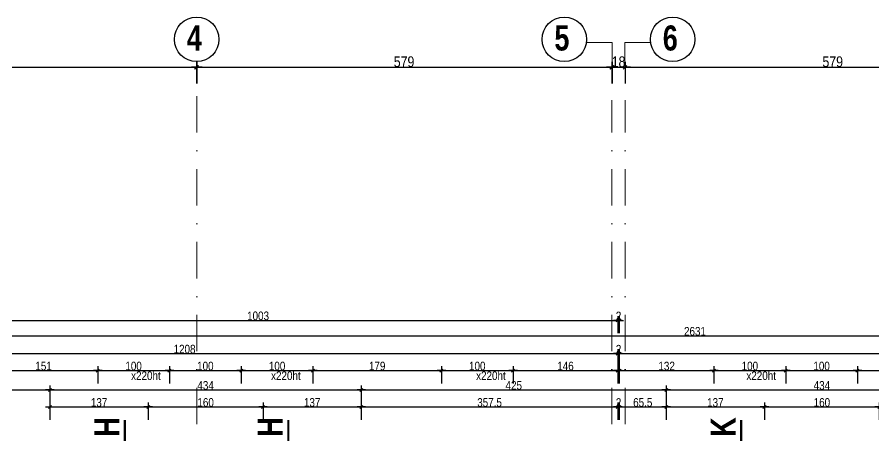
# Model space of a CAD drawing. Header units: millimetres. Extents: x 2049 to 26244, y -43633 to -34245.
# Drawn here: x 4544 to 5738, y -40852 to -40268 of the extents above; entities that cross this region are included whole.
import ezdxf
from ezdxf.enums import TextEntityAlignment as Align

# ---------------------------------------------------------------- set-up
doc = ezdxf.new("R2010")
doc.units = ezdxf.units.MM
doc.linetypes.add('TIRETPTX2', pattern=[50.8, 25.4, -12.7, 0, -12.7])
for name, color, linetype in [('01_cote_gen', 4, 'Continuous'), ('01_resv', 32, 'Continuous'), ('01_texte', 230, 'Continuous'), ('AA_COTES', 2, 'Continuous')]:
    doc.layers.add(name, color=color, linetype=linetype)
doc.layers.add('01_tram_axes', color=2, linetype='TIRETPTX2', lineweight=9)
doc.styles.add('ARIAL NA', font='ARIALN.TTF')
doc.styles.add('impact', font='impact.ttf')
doc.styles.add('STYLE2', font='ARIALN.TTF')
doc.dimstyles.new('JB50', dxfattribs={"dimscale": 0.1, "dimtxt": 150, "dimasz": 15, "dimexe": 0.1, "dimexo": 0.1, "dimgap": 0.09, "dimtad": 1, "dimdec": 1, "dimdsep": 46, "dimtxsty": 'STYLE2', "dimblk1": 'BOND_G', "dimblk2": 'BOND_D', "dimsah": 1, "dimcen": 1.5, "dimdle": 0.01, "dimse1": 1, "dimse2": 1, "dimclrd": 4, "dimclre": 2, "dimclrt": 6, "dimazin": 2, "dimtfac": 2.333333, "dimtdec": 1, "dimtix": 1, "dimtmove": 2, "dimatfit": 3, "dimldrblk": 'BOND_G', "dimfxl": 1, "dimtolj": 1, "dimtzin": 0, "dimarcsym": 0})
doc.dimstyles.new('JB50res', dxfattribs={"dimscale": 0.1, "dimtxt": 120, "dimasz": 12, "dimexe": 0.1, "dimexo": 0.1, "dimgap": 0.09, "dimtad": 1, "dimdec": 1, "dimdsep": 46, "dimtxsty": 'STYLE2', "dimblk1": 'BOND_G', "dimblk2": 'BOND_D', "dimsah": 1, "dimcen": 1.5, "dimdle": 0.01, "dimse1": 1, "dimse2": 1, "dimclrd": 4, "dimclre": 2, "dimclrt": 6, "dimazin": 2, "dimtfac": 2.333333, "dimtdec": 1, "dimtix": 1, "dimtmove": 2, "dimatfit": 3, "dimldrblk": 'BOND_G', "dimfxl": 1, "dimtolj": 1, "dimtzin": 0, "dimarcsym": 0})

# ---------------------------------------------------------------- blocks, each defined once
blk = doc.blocks.new('BOND_G')
at = {"layer": 'AA_COTES', "color": 0}
for p, q in [((0, -5), (0, 15)), ((5, 0), (-5, 0)), ((1.77, 1.77), (-1.77, -1.77))]:
    blk.add_line(p, q, dxfattribs=at)
blk = doc.blocks.new('BOND_D')
at = {"layer": 'AA_COTES', "color": 0}
for p, q in [((5, 0), (-5, 0)), ((-1.77, -1.77), (1.77, 1.77)), ((0, 5), (0, -15))]:
    blk.add_line(p, q, dxfattribs=at)
blk = doc.blocks.new('*D5169')
at = {"layer": '01_cote_gen', "color": 4, "lineweight": -2, "ltscale": 0.1, "transparency": 16777216}
blk.add_line((4174.3, -40737.4), (5379.9, -40737.4), dxfattribs=at)
at = {"layer": 'Defpoints', "color": 0, "ltscale": 0.1, "transparency": 16777216}
for p in [(5381.1, -40737.4), (4173.1, -40801.6), (5381.1, -40801.6)]:
    blk.add_point(p, dxfattribs=at)
at = {"layer": '01_cote_gen', "color": 4, "lineweight": -2, "ltscale": 0.1, "transparency": 16777216, "xscale": 1.2, "yscale": 1.2, "zscale": 1.2, "rotation": 180}
blk.add_blockref('BOND_G', (4173.1, -40737.4), dxfattribs=at)
at = {"layer": '01_cote_gen', "color": 4, "lineweight": -2, "ltscale": 0.1, "transparency": 16777216, "xscale": 1.2, "yscale": 1.2, "zscale": 1.2}
blk.add_blockref('BOND_D', (5381.1, -40737.4), dxfattribs=at)
at = {"layer": '01_cote_gen', "color": 6, "ltscale": 0.1, "transparency": 16777216, "insert": (4777.1, -40731.3), "char_height": 12, "attachment_point": 5, "style": 'STYLE2'}
blk.add_mtext('\\A1;1208', dxfattribs=at)
blk = doc.blocks.new('*D5170')
at = {"layer": '01_cote_gen', "color": 4, "lineweight": -2, "ltscale": 0.1, "transparency": 16777216}
for p, q in [((5379.9, -40737.4), (5378.7, -40737.4)), ((5383.1, -40737.4), (5381.1, -40737.4)), ((5384.3, -40737.4), (5385.5, -40737.4))]:
    blk.add_line(p, q, dxfattribs=at)
at = {"layer": 'Defpoints', "color": 0, "ltscale": 0.1, "transparency": 16777216}
for p in [(5381.1, -40737.4), (5381.1, -40801.6), (5383.1, -40801.6)]:
    blk.add_point(p, dxfattribs=at)
at = {"layer": '01_cote_gen', "color": 4, "lineweight": -2, "ltscale": 0.1, "transparency": 16777216, "xscale": 1.2, "yscale": 1.2, "zscale": 1.2}
blk.add_blockref('BOND_D', (5381.1, -40737.4), dxfattribs=at)
at = {"layer": '01_cote_gen', "color": 4, "lineweight": -2, "ltscale": 0.1, "transparency": 16777216, "xscale": 1.2, "yscale": 1.2, "zscale": 1.2, "rotation": 180}
blk.add_blockref('BOND_G', (5383.1, -40737.4), dxfattribs=at)
at = {"layer": '01_cote_gen', "color": 6, "ltscale": 0.1, "transparency": 16777216, "insert": (5382.1, -40731.4), "char_height": 12, "attachment_point": 5, "style": 'STYLE2'}
blk.add_mtext('\\A1;2', dxfattribs=at)
blk = doc.blocks.new('*D5171')
at = {"layer": '01_cote_gen', "color": 4, "lineweight": -2, "ltscale": 0.1, "transparency": 16777216}
blk.add_line((5384.3, -40737.4), (6802.9, -40737.4), dxfattribs=at)
at = {"layer": 'Defpoints', "color": 0, "ltscale": 0.1, "transparency": 16777216}
for p in [(6804.1, -40737.4), (5383.1, -40747.8), (6804.1, -40801.6)]:
    blk.add_point(p, dxfattribs=at)
at = {"layer": '01_cote_gen', "color": 4, "lineweight": -2, "ltscale": 0.1, "transparency": 16777216, "xscale": 1.2, "yscale": 1.2, "zscale": 1.2, "rotation": 180}
blk.add_blockref('BOND_G', (5383.1, -40737.4), dxfattribs=at)
at = {"layer": '01_cote_gen', "color": 4, "lineweight": -2, "ltscale": 0.1, "transparency": 16777216, "xscale": 1.2, "yscale": 1.2, "zscale": 1.2}
blk.add_blockref('BOND_D', (6804.1, -40737.4), dxfattribs=at)
at = {"layer": '01_cote_gen', "color": 6, "ltscale": 0.1, "transparency": 16777216, "insert": (6093.6, -40731.4), "char_height": 12, "attachment_point": 5, "style": 'STYLE2'}
blk.add_mtext('\\A1;1421', dxfattribs=at)
blk = doc.blocks.new('*D5172')
at = {"layer": '01_cote_gen', "color": 4, "lineweight": -2, "ltscale": 0.1, "transparency": 16777216}
blk.add_line((4174.3, -40712.6), (6802.9, -40712.6), dxfattribs=at)
at = {"layer": 'Defpoints', "color": 0, "ltscale": 0.1, "transparency": 16777216}
for p in [(6804.1, -40712.6), (4173.1, -40731.4), (6804.1, -40731.4)]:
    blk.add_point(p, dxfattribs=at)
at = {"layer": '01_cote_gen', "color": 4, "lineweight": -2, "ltscale": 0.1, "transparency": 16777216, "xscale": 1.2, "yscale": 1.2, "zscale": 1.2, "rotation": 180}
blk.add_blockref('BOND_G', (4173.1, -40712.6), dxfattribs=at)
at = {"layer": '01_cote_gen', "color": 4, "lineweight": -2, "ltscale": 0.1, "transparency": 16777216, "xscale": 1.2, "yscale": 1.2, "zscale": 1.2}
blk.add_blockref('BOND_D', (6804.1, -40712.6), dxfattribs=at)
at = {"layer": '01_cote_gen', "color": 6, "ltscale": 0.1, "transparency": 16777216, "insert": (5488.6, -40706.5), "char_height": 12, "attachment_point": 5, "style": 'STYLE2'}
blk.add_mtext('\\A1;2631', dxfattribs=at)
blk = doc.blocks.new('*D5175')
at = {"layer": '01_cote_gen', "color": 4, "lineweight": -2, "ltscale": 0.1, "transparency": 16777216}
blk.add_line((4506.3, -40761.1), (4654.9, -40761.1), dxfattribs=at)
at = {"layer": 'Defpoints', "color": 0, "ltscale": 0.1, "transparency": 16777216}
for p in [(4656.1, -40761.1), (4505.1, -40801.6), (4656.1, -40801.6)]:
    blk.add_point(p, dxfattribs=at)
at = {"layer": '01_cote_gen', "color": 4, "lineweight": -2, "ltscale": 0.1, "transparency": 16777216, "xscale": 1.2, "yscale": 1.2, "zscale": 1.2, "rotation": 180}
blk.add_blockref('BOND_G', (4505.1, -40761.1), dxfattribs=at)
at = {"layer": '01_cote_gen', "color": 4, "lineweight": -2, "ltscale": 0.1, "transparency": 16777216, "xscale": 1.2, "yscale": 1.2, "zscale": 1.2}
blk.add_blockref('BOND_D', (4656.1, -40761.1), dxfattribs=at)
at = {"layer": '01_cote_gen', "color": 6, "ltscale": 0.1, "transparency": 16777216, "insert": (4580.6, -40754.9), "char_height": 12, "attachment_point": 5, "style": 'STYLE2'}
blk.add_mtext('\\A1;151', dxfattribs=at)
blk = doc.blocks.new('*D5176')
at = {"layer": '01_cote_gen', "color": 4, "lineweight": -2, "ltscale": 0.1, "transparency": 16777216}
blk.add_line((4657.3, -40761.1), (4754.9, -40761.1), dxfattribs=at)
at = {"layer": 'Defpoints', "color": 0, "ltscale": 0.1, "transparency": 16777216}
for p in [(4756.1, -40761.1), (4656.1, -40801.6), (4756.1, -40801.6)]:
    blk.add_point(p, dxfattribs=at)
at = {"layer": '01_cote_gen', "color": 4, "lineweight": -2, "ltscale": 0.1, "transparency": 16777216, "xscale": 1.2, "yscale": 1.2, "zscale": 1.2, "rotation": 180}
blk.add_blockref('BOND_G', (4656.1, -40761.1), dxfattribs=at)
at = {"layer": '01_cote_gen', "color": 4, "lineweight": -2, "ltscale": 0.1, "transparency": 16777216, "xscale": 1.2, "yscale": 1.2, "zscale": 1.2}
blk.add_blockref('BOND_D', (4756.1, -40761.1), dxfattribs=at)
at = {"layer": '01_cote_gen', "color": 6, "ltscale": 0.1, "transparency": 16777216, "insert": (4706.1, -40754.9), "char_height": 12, "attachment_point": 5, "style": 'STYLE2'}
blk.add_mtext('\\A1;100', dxfattribs=at)
blk = doc.blocks.new('*D5177')
at = {"layer": '01_cote_gen', "color": 4, "lineweight": -2, "ltscale": 0.1, "transparency": 16777216}
blk.add_line((4757.3, -40761.1), (4854.9, -40761.1), dxfattribs=at)
at = {"layer": 'Defpoints', "color": 0, "ltscale": 0.1, "transparency": 16777216}
for p in [(4856.1, -40761.1), (4756.1, -40801.6), (4856.1, -40801.6)]:
    blk.add_point(p, dxfattribs=at)
at = {"layer": '01_cote_gen', "color": 4, "lineweight": -2, "ltscale": 0.1, "transparency": 16777216, "xscale": 1.2, "yscale": 1.2, "zscale": 1.2, "rotation": 180}
blk.add_blockref('BOND_G', (4756.1, -40761.1), dxfattribs=at)
at = {"layer": '01_cote_gen', "color": 4, "lineweight": -2, "ltscale": 0.1, "transparency": 16777216, "xscale": 1.2, "yscale": 1.2, "zscale": 1.2}
blk.add_blockref('BOND_D', (4856.1, -40761.1), dxfattribs=at)
at = {"layer": '01_cote_gen', "color": 6, "ltscale": 0.1, "transparency": 16777216, "insert": (4806.1, -40754.9), "char_height": 12, "attachment_point": 5, "style": 'STYLE2'}
blk.add_mtext('\\A1;100', dxfattribs=at)
blk = doc.blocks.new('*D5178')
at = {"layer": '01_cote_gen', "color": 4, "lineweight": -2, "ltscale": 0.1, "transparency": 16777216}
blk.add_line((4857.3, -40761.1), (4954.9, -40761.1), dxfattribs=at)
at = {"layer": 'Defpoints', "color": 0, "ltscale": 0.1, "transparency": 16777216}
for p in [(4956.1, -40761.1), (4856.1, -40801.6), (4956.1, -40801.6)]:
    blk.add_point(p, dxfattribs=at)
at = {"layer": '01_cote_gen', "color": 4, "lineweight": -2, "ltscale": 0.1, "transparency": 16777216, "xscale": 1.2, "yscale": 1.2, "zscale": 1.2, "rotation": 180}
blk.add_blockref('BOND_G', (4856.1, -40761.1), dxfattribs=at)
at = {"layer": '01_cote_gen', "color": 4, "lineweight": -2, "ltscale": 0.1, "transparency": 16777216, "xscale": 1.2, "yscale": 1.2, "zscale": 1.2}
blk.add_blockref('BOND_D', (4956.1, -40761.1), dxfattribs=at)
at = {"layer": '01_cote_gen', "color": 6, "ltscale": 0.1, "transparency": 16777216, "insert": (4906.1, -40754.9), "char_height": 12, "attachment_point": 5, "style": 'STYLE2'}
blk.add_mtext('\\A1;100', dxfattribs=at)
blk = doc.blocks.new('*D5179')
at = {"layer": '01_cote_gen', "color": 4, "lineweight": -2, "ltscale": 0.1, "transparency": 16777216}
blk.add_line((4957.3, -40761.1), (5133.9, -40761.1), dxfattribs=at)
at = {"layer": 'Defpoints', "color": 0, "ltscale": 0.1, "transparency": 16777216}
for p in [(5135.1, -40761.1), (4956.1, -40801.6), (5135.1, -40801.6)]:
    blk.add_point(p, dxfattribs=at)
at = {"layer": '01_cote_gen', "color": 4, "lineweight": -2, "ltscale": 0.1, "transparency": 16777216, "xscale": 1.2, "yscale": 1.2, "zscale": 1.2, "rotation": 180}
blk.add_blockref('BOND_G', (4956.1, -40761.1), dxfattribs=at)
at = {"layer": '01_cote_gen', "color": 4, "lineweight": -2, "ltscale": 0.1, "transparency": 16777216, "xscale": 1.2, "yscale": 1.2, "zscale": 1.2}
blk.add_blockref('BOND_D', (5135.1, -40761.1), dxfattribs=at)
at = {"layer": '01_cote_gen', "color": 6, "ltscale": 0.1, "transparency": 16777216, "insert": (5045.6, -40754.9), "char_height": 12, "attachment_point": 5, "style": 'STYLE2'}
blk.add_mtext('\\A1;179', dxfattribs=at)
blk = doc.blocks.new('*D5180')
at = {"layer": '01_cote_gen', "color": 4, "lineweight": -2, "ltscale": 0.1, "transparency": 16777216}
blk.add_line((5136.3, -40761.1), (5233.9, -40761.1), dxfattribs=at)
at = {"layer": 'Defpoints', "color": 0, "ltscale": 0.1, "transparency": 16777216}
for p in [(5235.1, -40761.1), (5135.1, -40801.6), (5235.1, -40801.6)]:
    blk.add_point(p, dxfattribs=at)
at = {"layer": '01_cote_gen', "color": 4, "lineweight": -2, "ltscale": 0.1, "transparency": 16777216, "xscale": 1.2, "yscale": 1.2, "zscale": 1.2, "rotation": 180}
blk.add_blockref('BOND_G', (5135.1, -40761.1), dxfattribs=at)
at = {"layer": '01_cote_gen', "color": 4, "lineweight": -2, "ltscale": 0.1, "transparency": 16777216, "xscale": 1.2, "yscale": 1.2, "zscale": 1.2}
blk.add_blockref('BOND_D', (5235.1, -40761.1), dxfattribs=at)
at = {"layer": '01_cote_gen', "color": 6, "ltscale": 0.1, "transparency": 16777216, "insert": (5185.1, -40754.9), "char_height": 12, "attachment_point": 5, "style": 'STYLE2'}
blk.add_mtext('\\A1;100', dxfattribs=at)
blk = doc.blocks.new('*D5181')
at = {"layer": '01_cote_gen', "color": 4, "lineweight": -2, "ltscale": 0.1, "transparency": 16777216}
blk.add_line((5236.3, -40761.1), (5379.9, -40761.1), dxfattribs=at)
at = {"layer": 'Defpoints', "color": 0, "ltscale": 0.1, "transparency": 16777216}
for p in [(5381.1, -40761.1), (5235.1, -40801.6), (5381.1, -40801.6)]:
    blk.add_point(p, dxfattribs=at)
at = {"layer": '01_cote_gen', "color": 4, "lineweight": -2, "ltscale": 0.1, "transparency": 16777216, "xscale": 1.2, "yscale": 1.2, "zscale": 1.2, "rotation": 180}
blk.add_blockref('BOND_G', (5235.1, -40761.1), dxfattribs=at)
at = {"layer": '01_cote_gen', "color": 4, "lineweight": -2, "ltscale": 0.1, "transparency": 16777216, "xscale": 1.2, "yscale": 1.2, "zscale": 1.2}
blk.add_blockref('BOND_D', (5381.1, -40761.1), dxfattribs=at)
at = {"layer": '01_cote_gen', "color": 6, "ltscale": 0.1, "transparency": 16777216, "insert": (5308.1, -40754.9), "char_height": 12, "attachment_point": 5, "style": 'STYLE2'}
blk.add_mtext('\\A1;146', dxfattribs=at)
blk = doc.blocks.new('*D5182')
at = {"layer": '01_cote_gen', "color": 4, "lineweight": -2, "ltscale": 0.1, "transparency": 16777216}
blk.add_line((5384.3, -40761.1), (5513.9, -40761.1), dxfattribs=at)
at = {"layer": 'Defpoints', "color": 0, "ltscale": 0.1, "transparency": 16777216}
for p in [(5515.1, -40761.1), (5383.1, -40801.6), (5515.1, -40801.6)]:
    blk.add_point(p, dxfattribs=at)
at = {"layer": '01_cote_gen', "color": 4, "lineweight": -2, "ltscale": 0.1, "transparency": 16777216, "xscale": 1.2, "yscale": 1.2, "zscale": 1.2, "rotation": 180}
blk.add_blockref('BOND_G', (5383.1, -40761.1), dxfattribs=at)
at = {"layer": '01_cote_gen', "color": 4, "lineweight": -2, "ltscale": 0.1, "transparency": 16777216, "xscale": 1.2, "yscale": 1.2, "zscale": 1.2}
blk.add_blockref('BOND_D', (5515.1, -40761.1), dxfattribs=at)
at = {"layer": '01_cote_gen', "color": 6, "ltscale": 0.1, "transparency": 16777216, "insert": (5449.1, -40754.9), "char_height": 12, "attachment_point": 5, "style": 'STYLE2'}
blk.add_mtext('\\A1;132', dxfattribs=at)
blk = doc.blocks.new('*D5183')
at = {"layer": '01_cote_gen', "color": 4, "lineweight": -2, "ltscale": 0.1, "transparency": 16777216}
blk.add_line((5516.3, -40761.1), (5613.9, -40761.1), dxfattribs=at)
at = {"layer": 'Defpoints', "color": 0, "ltscale": 0.1, "transparency": 16777216}
for p in [(5615.1, -40761.1), (5515.1, -40801.6), (5615.1, -40801.6)]:
    blk.add_point(p, dxfattribs=at)
at = {"layer": '01_cote_gen', "color": 4, "lineweight": -2, "ltscale": 0.1, "transparency": 16777216, "xscale": 1.2, "yscale": 1.2, "zscale": 1.2, "rotation": 180}
blk.add_blockref('BOND_G', (5515.1, -40761.1), dxfattribs=at)
at = {"layer": '01_cote_gen', "color": 4, "lineweight": -2, "ltscale": 0.1, "transparency": 16777216, "xscale": 1.2, "yscale": 1.2, "zscale": 1.2}
blk.add_blockref('BOND_D', (5615.1, -40761.1), dxfattribs=at)
at = {"layer": '01_cote_gen', "color": 6, "ltscale": 0.1, "transparency": 16777216, "insert": (5565.1, -40754.9), "char_height": 12, "attachment_point": 5, "style": 'STYLE2'}
blk.add_mtext('\\A1;100', dxfattribs=at)
blk = doc.blocks.new('*D5184')
at = {"layer": '01_cote_gen', "color": 4, "lineweight": -2, "ltscale": 0.1, "transparency": 16777216}
blk.add_line((5616.3, -40761.1), (5713.9, -40761.1), dxfattribs=at)
at = {"layer": 'Defpoints', "color": 0, "ltscale": 0.1, "transparency": 16777216}
for p in [(5715.1, -40761.1), (5615.1, -40801.6), (5715.1, -40801.6)]:
    blk.add_point(p, dxfattribs=at)
at = {"layer": '01_cote_gen', "color": 4, "lineweight": -2, "ltscale": 0.1, "transparency": 16777216, "xscale": 1.2, "yscale": 1.2, "zscale": 1.2, "rotation": 180}
blk.add_blockref('BOND_G', (5615.1, -40761.1), dxfattribs=at)
at = {"layer": '01_cote_gen', "color": 4, "lineweight": -2, "ltscale": 0.1, "transparency": 16777216, "xscale": 1.2, "yscale": 1.2, "zscale": 1.2}
blk.add_blockref('BOND_D', (5715.1, -40761.1), dxfattribs=at)
at = {"layer": '01_cote_gen', "color": 6, "ltscale": 0.1, "transparency": 16777216, "insert": (5665.1, -40754.9), "char_height": 12, "attachment_point": 5, "style": 'STYLE2'}
blk.add_mtext('\\A1;100', dxfattribs=at)
blk = doc.blocks.new('*D5185')
at = {"layer": '01_cote_gen', "color": 4, "lineweight": -2, "ltscale": 0.1, "transparency": 16777216}
blk.add_line((5716.3, -40761.1), (5813.9, -40761.1), dxfattribs=at)
at = {"layer": 'Defpoints', "color": 0, "ltscale": 0.1, "transparency": 16777216}
for p in [(5815.1, -40761.1), (5715.1, -40779.1), (5815.1, -40801.6)]:
    blk.add_point(p, dxfattribs=at)
at = {"layer": '01_cote_gen', "color": 4, "lineweight": -2, "ltscale": 0.1, "transparency": 16777216, "xscale": 1.2, "yscale": 1.2, "zscale": 1.2, "rotation": 180}
blk.add_blockref('BOND_G', (5715.1, -40761.1), dxfattribs=at)
at = {"layer": '01_cote_gen', "color": 4, "lineweight": -2, "ltscale": 0.1, "transparency": 16777216, "xscale": 1.2, "yscale": 1.2, "zscale": 1.2}
blk.add_blockref('BOND_D', (5815.1, -40761.1), dxfattribs=at)
at = {"layer": '01_cote_gen', "color": 6, "ltscale": 0.1, "transparency": 16777216, "insert": (5765.1, -40754.9), "char_height": 12, "attachment_point": 5, "style": 'STYLE2'}
blk.add_mtext('\\A1;100', dxfattribs=at)
blk = doc.blocks.new('*D5776')
at = {"layer": '01_cote_gen', "color": 4, "lineweight": -2, "transparency": 16777216}
blk.add_line((4185.6, -40338.2), (4792.6, -40338.2), dxfattribs=at)
at = {"layer": 'Defpoints', "color": 0, "transparency": 16777216}
for p in [(4794.1, -40338.2), (4184.1, -40352.6), (4794.1, -40368.7)]:
    blk.add_point(p, dxfattribs=at)
at = {"layer": '01_cote_gen', "color": 4, "lineweight": -2, "transparency": 16777216, "xscale": 1.5, "yscale": 1.5, "zscale": 1.5, "rotation": 180}
blk.add_blockref('BOND_G', (4184.1, -40338.2), dxfattribs=at)
at = {"layer": '01_cote_gen', "color": 4, "lineweight": -2, "transparency": 16777216, "xscale": 1.5, "yscale": 1.5, "zscale": 1.5}
blk.add_blockref('BOND_D', (4794.1, -40338.2), dxfattribs=at)
at = {"layer": '01_cote_gen', "color": 6, "transparency": 16777216, "insert": (4489.1, -40330.6), "char_height": 15, "attachment_point": 5, "style": 'STYLE2'}
blk.add_mtext('\\A1;610', dxfattribs=at)
blk = doc.blocks.new('*D5777')
at = {"layer": '01_cote_gen', "color": 4, "lineweight": -2, "transparency": 16777216}
blk.add_line((5392.6, -40338.2), (5968.6, -40338.2), dxfattribs=at)
at = {"layer": 'Defpoints', "color": 0, "transparency": 16777216}
for p in [(5970.1, -40338.2), (5391.1, -40424.3), (5970.1, -40424.3)]:
    blk.add_point(p, dxfattribs=at)
at = {"layer": '01_cote_gen', "color": 4, "lineweight": -2, "transparency": 16777216, "xscale": 1.5, "yscale": 1.5, "zscale": 1.5, "rotation": 180}
blk.add_blockref('BOND_G', (5391.1, -40338.2), dxfattribs=at)
at = {"layer": '01_cote_gen', "color": 4, "lineweight": -2, "transparency": 16777216, "xscale": 1.5, "yscale": 1.5, "zscale": 1.5}
blk.add_blockref('BOND_D', (5970.1, -40338.2), dxfattribs=at)
at = {"layer": '01_cote_gen', "color": 6, "transparency": 16777216, "insert": (5680.6, -40330.5), "char_height": 15, "attachment_point": 5, "style": 'STYLE2'}
blk.add_mtext('\\A1;579', dxfattribs=at)
blk = doc.blocks.new('*D5778')
at = {"layer": '01_cote_gen', "color": 4, "lineweight": -2, "transparency": 16777216}
blk.add_line((5374.6, -40338.2), (5389.6, -40338.2), dxfattribs=at)
at = {"layer": 'Defpoints', "color": 0, "transparency": 16777216}
for p in [(5391.1, -40338.2), (5391.1, -40345.7), (5373.1, -40360.7)]:
    blk.add_point(p, dxfattribs=at)
at = {"layer": '01_cote_gen', "color": 4, "lineweight": -2, "transparency": 16777216, "xscale": 1.5, "yscale": 1.5, "zscale": 1.5, "rotation": 180}
blk.add_blockref('BOND_G', (5373.1, -40338.2), dxfattribs=at)
at = {"layer": '01_cote_gen', "color": 4, "lineweight": -2, "transparency": 16777216, "xscale": 1.5, "yscale": 1.5, "zscale": 1.5}
blk.add_blockref('BOND_D', (5391.1, -40338.2), dxfattribs=at)
at = {"layer": '01_cote_gen', "color": 6, "transparency": 16777216, "insert": (5382.1, -40330.5), "char_height": 15, "attachment_point": 5, "style": 'STYLE2'}
blk.add_mtext('\\A1;18', dxfattribs=at)
blk = doc.blocks.new('*D5774')
at = {"layer": '01_cote_gen', "color": 4, "lineweight": -2, "transparency": 16777216}
blk.add_line((4795.1, -40338.2), (5371.1, -40338.2), dxfattribs=at)
at = {"layer": 'Defpoints', "color": 0, "transparency": 16777216}
for p in [(5372.6, -40338.2), (4793.6, -40443.5), (5372.6, -40443.5)]:
    blk.add_point(p, dxfattribs=at)
at = {"layer": '01_cote_gen', "color": 4, "lineweight": -2, "transparency": 16777216, "xscale": 1.5, "yscale": 1.5, "zscale": 1.5, "rotation": 180}
blk.add_blockref('BOND_G', (4793.6, -40338.2), dxfattribs=at)
at = {"layer": '01_cote_gen', "color": 4, "lineweight": -2, "transparency": 16777216, "xscale": 1.5, "yscale": 1.5, "zscale": 1.5}
blk.add_blockref('BOND_D', (5372.6, -40338.2), dxfattribs=at)
at = {"layer": '01_cote_gen', "color": 6, "transparency": 16777216, "insert": (5083.1, -40330.5), "char_height": 15, "attachment_point": 5, "style": 'STYLE2'}
blk.add_mtext('\\A1;579', dxfattribs=at)
blk = doc.blocks.new('*D7435')
at = {"layer": '01_cote_gen', "color": 4, "lineweight": -2, "ltscale": 200, "transparency": 16777216}
blk.add_line((4379.3, -40691.1), (5379.9, -40691.1), dxfattribs=at)
at = {"layer": 'Defpoints', "color": 0, "ltscale": 200, "transparency": 16777216}
for p in [(4378.1, -40697.1), (5381.1, -40691.1), (5381.1, -41016)]:
    blk.add_point(p, dxfattribs=at)
at = {"layer": '01_cote_gen', "color": 4, "lineweight": -2, "ltscale": 200, "transparency": 16777216, "xscale": 1.2, "yscale": 1.2, "zscale": 1.2, "rotation": 180}
blk.add_blockref('BOND_G', (4378.1, -40691.1), dxfattribs=at)
at = {"layer": '01_cote_gen', "color": 4, "lineweight": -2, "ltscale": 200, "transparency": 16777216, "xscale": 1.2, "yscale": 1.2, "zscale": 1.2}
blk.add_blockref('BOND_D', (5381.1, -40691.1), dxfattribs=at)
at = {"layer": '01_cote_gen', "color": 6, "ltscale": 200, "transparency": 16777216, "insert": (4879.6, -40684.9), "char_height": 12, "attachment_point": 5, "style": 'STYLE2'}
blk.add_mtext('\\A1;1003', dxfattribs=at)
blk = doc.blocks.new('*D7436')
at = {"layer": '01_cote_gen', "color": 4, "lineweight": -2, "ltscale": 0.1, "transparency": 16777216}
for p, q in [((5379.9, -40691.1), (5378.7, -40691.1)), ((5383.1, -40691.1), (5381.1, -40691.1)), ((5384.3, -40691.1), (5385.5, -40691.1))]:
    blk.add_line(p, q, dxfattribs=at)
at = {"layer": 'Defpoints', "color": 0, "ltscale": 0.1, "transparency": 16777216}
for p in [(5381.1, -40691.1), (5381.1, -40755.3), (5383.1, -40755.3)]:
    blk.add_point(p, dxfattribs=at)
at = {"layer": '01_cote_gen', "color": 4, "lineweight": -2, "ltscale": 0.1, "transparency": 16777216, "xscale": 1.2, "yscale": 1.2, "zscale": 1.2}
blk.add_blockref('BOND_D', (5381.1, -40691.1), dxfattribs=at)
at = {"layer": '01_cote_gen', "color": 4, "lineweight": -2, "ltscale": 0.1, "transparency": 16777216, "xscale": 1.2, "yscale": 1.2, "zscale": 1.2, "rotation": 180}
blk.add_blockref('BOND_G', (5383.1, -40691.1), dxfattribs=at)
at = {"layer": '01_cote_gen', "color": 6, "ltscale": 0.1, "transparency": 16777216, "insert": (5382.1, -40685), "char_height": 12, "attachment_point": 5, "style": 'STYLE2'}
blk.add_mtext('\\A1;2', dxfattribs=at)
blk = doc.blocks.new('*D7437')
at = {"layer": '01_cote_gen', "color": 4, "lineweight": -2, "ltscale": 200, "transparency": 16777216}
blk.add_line((4379.3, -40788.1), (4588.3, -40788.1), dxfattribs=at)
at = {"layer": 'Defpoints', "color": 0, "ltscale": 200, "transparency": 16777216}
for p in [(4589.5, -40788.1), (4378.1, -40819.6), (4589.5, -40859.6)]:
    blk.add_point(p, dxfattribs=at)
at = {"layer": '01_cote_gen', "color": 4, "lineweight": -2, "ltscale": 200, "transparency": 16777216, "xscale": 1.2, "yscale": 1.2, "zscale": 1.2, "rotation": 180}
blk.add_blockref('BOND_G', (4378.1, -40788.1), dxfattribs=at)
at = {"layer": '01_cote_gen', "color": 4, "lineweight": -2, "ltscale": 200, "transparency": 16777216, "xscale": 1.2, "yscale": 1.2, "zscale": 1.2}
blk.add_blockref('BOND_D', (4589.5, -40788.1), dxfattribs=at)
at = {"layer": '01_cote_gen', "color": 6, "ltscale": 200, "transparency": 16777216, "insert": (4483.8, -40781.9), "char_height": 12, "attachment_point": 5, "style": 'STYLE2'}
blk.add_mtext('\\A1;211.5', dxfattribs=at)
blk = doc.blocks.new('*D7438')
at = {"layer": '01_cote_gen', "color": 4, "lineweight": -2, "ltscale": 200, "transparency": 16777216}
blk.add_line((4590.7, -40788.1), (5022.3, -40788.1), dxfattribs=at)
at = {"layer": 'Defpoints', "color": 0, "ltscale": 200, "transparency": 16777216}
for p in [(5023.5, -40788.1), (4589.5, -40806.1), (5023.5, -40859.6)]:
    blk.add_point(p, dxfattribs=at)
at = {"layer": '01_cote_gen', "color": 4, "lineweight": -2, "ltscale": 200, "transparency": 16777216, "xscale": 1.2, "yscale": 1.2, "zscale": 1.2, "rotation": 180}
blk.add_blockref('BOND_G', (4589.5, -40788.1), dxfattribs=at)
at = {"layer": '01_cote_gen', "color": 4, "lineweight": -2, "ltscale": 200, "transparency": 16777216, "xscale": 1.2, "yscale": 1.2, "zscale": 1.2}
blk.add_blockref('BOND_D', (5023.5, -40788.1), dxfattribs=at)
at = {"layer": '01_cote_gen', "color": 6, "ltscale": 200, "transparency": 16777216, "insert": (4806.5, -40781.9), "char_height": 12, "attachment_point": 5, "style": 'STYLE2'}
blk.add_mtext('\\A1;434', dxfattribs=at)
blk = doc.blocks.new('*D7439')
at = {"layer": '01_cote_gen', "color": 4, "lineweight": -2, "ltscale": 200, "transparency": 16777216}
blk.add_line((5024.7, -40788.1), (5447.3, -40788.1), dxfattribs=at)
at = {"layer": 'Defpoints', "color": 0, "ltscale": 200, "transparency": 16777216}
for p in [(5448.5, -40788.1), (5023.5, -40859.6), (5448.5, -40859.6)]:
    blk.add_point(p, dxfattribs=at)
at = {"layer": '01_cote_gen', "color": 4, "lineweight": -2, "ltscale": 200, "transparency": 16777216, "xscale": 1.2, "yscale": 1.2, "zscale": 1.2, "rotation": 180}
blk.add_blockref('BOND_G', (5023.5, -40788.1), dxfattribs=at)
at = {"layer": '01_cote_gen', "color": 4, "lineweight": -2, "ltscale": 200, "transparency": 16777216, "xscale": 1.2, "yscale": 1.2, "zscale": 1.2}
blk.add_blockref('BOND_D', (5448.5, -40788.1), dxfattribs=at)
at = {"layer": '01_cote_gen', "color": 6, "ltscale": 200, "transparency": 16777216, "insert": (5236, -40781.9), "char_height": 12, "attachment_point": 5, "style": 'STYLE2'}
blk.add_mtext('\\A1;425', dxfattribs=at)
blk = doc.blocks.new('*D7440')
at = {"layer": '01_cote_gen', "color": 4, "lineweight": -2, "ltscale": 200, "transparency": 16777216}
blk.add_line((5449.7, -40788.1), (5881.3, -40788.1), dxfattribs=at)
at = {"layer": 'Defpoints', "color": 0, "ltscale": 200, "transparency": 16777216}
for p in [(5882.5, -40788.1), (5448.5, -40859.6), (5882.5, -40859.6)]:
    blk.add_point(p, dxfattribs=at)
at = {"layer": '01_cote_gen', "color": 4, "lineweight": -2, "ltscale": 200, "transparency": 16777216, "xscale": 1.2, "yscale": 1.2, "zscale": 1.2, "rotation": 180}
blk.add_blockref('BOND_G', (5448.5, -40788.1), dxfattribs=at)
at = {"layer": '01_cote_gen', "color": 4, "lineweight": -2, "ltscale": 200, "transparency": 16777216, "xscale": 1.2, "yscale": 1.2, "zscale": 1.2}
blk.add_blockref('BOND_D', (5882.5, -40788.1), dxfattribs=at)
at = {"layer": '01_cote_gen', "color": 6, "ltscale": 200, "transparency": 16777216, "insert": (5665.5, -40781.9), "char_height": 12, "attachment_point": 5, "style": 'STYLE2'}
blk.add_mtext('\\A1;434', dxfattribs=at)
blk = doc.blocks.new('*D7444')
at = {"layer": '01_cote_gen', "color": 4, "lineweight": -2, "ltscale": 200, "transparency": 16777216}
blk.add_line((5024.7, -40811.8), (5379.9, -40811.8), dxfattribs=at)
at = {"layer": 'Defpoints', "color": 0, "ltscale": 200, "transparency": 16777216}
for p in [(5023.5, -40806.1), (5381.1, -40811.8), (5381.1, -41067.6)]:
    blk.add_point(p, dxfattribs=at)
at = {"layer": '01_cote_gen', "color": 4, "lineweight": -2, "ltscale": 200, "transparency": 16777216, "xscale": 1.2, "yscale": 1.2, "zscale": 1.2, "rotation": 180}
blk.add_blockref('BOND_G', (5023.5, -40811.8), dxfattribs=at)
at = {"layer": '01_cote_gen', "color": 4, "lineweight": -2, "ltscale": 200, "transparency": 16777216, "xscale": 1.2, "yscale": 1.2, "zscale": 1.2}
blk.add_blockref('BOND_D', (5381.1, -40811.8), dxfattribs=at)
at = {"layer": '01_cote_gen', "color": 6, "ltscale": 200, "transparency": 16777216, "insert": (5202.3, -40805.7), "char_height": 12, "attachment_point": 5, "style": 'STYLE2'}
blk.add_mtext('\\A1;357.5', dxfattribs=at)
blk = doc.blocks.new('*D7445')
at = {"layer": '01_cote_gen', "color": 4, "lineweight": -2, "ltscale": 200, "transparency": 16777216}
blk.add_line((5384.3, -40811.8), (5447.3, -40811.8), dxfattribs=at)
at = {"layer": 'Defpoints', "color": 0, "ltscale": 200, "transparency": 16777216}
for p in [(5448.5, -40811.8), (5448.5, -40935.4), (5383.1, -41067.6)]:
    blk.add_point(p, dxfattribs=at)
at = {"layer": '01_cote_gen', "color": 4, "lineweight": -2, "ltscale": 200, "transparency": 16777216, "xscale": 1.2, "yscale": 1.2, "zscale": 1.2, "rotation": 180}
blk.add_blockref('BOND_G', (5383.1, -40811.8), dxfattribs=at)
at = {"layer": '01_cote_gen', "color": 4, "lineweight": -2, "ltscale": 200, "transparency": 16777216, "xscale": 1.2, "yscale": 1.2, "zscale": 1.2}
blk.add_blockref('BOND_D', (5448.5, -40811.8), dxfattribs=at)
at = {"layer": '01_cote_gen', "color": 6, "ltscale": 200, "transparency": 16777216, "insert": (5415.8, -40805.7), "char_height": 12, "attachment_point": 5, "style": 'STYLE2'}
blk.add_mtext('\\A1;65.5', dxfattribs=at)
blk = doc.blocks.new('*D7446')
at = {"layer": '01_cote_gen', "color": 4, "lineweight": -2, "ltscale": 0.1, "transparency": 16777216}
for p, q in [((5379.9, -40811.8), (5378.7, -40811.8)), ((5383.1, -40811.8), (5381.1, -40811.8)), ((5384.3, -40811.8), (5385.5, -40811.8))]:
    blk.add_line(p, q, dxfattribs=at)
at = {"layer": 'Defpoints', "color": 0, "ltscale": 0.1, "transparency": 16777216}
for p in [(5381.1, -40811.8), (5381.1, -40876), (5383.1, -40876)]:
    blk.add_point(p, dxfattribs=at)
at = {"layer": '01_cote_gen', "color": 4, "lineweight": -2, "ltscale": 0.1, "transparency": 16777216, "xscale": 1.2, "yscale": 1.2, "zscale": 1.2}
blk.add_blockref('BOND_D', (5381.1, -40811.8), dxfattribs=at)
at = {"layer": '01_cote_gen', "color": 4, "lineweight": -2, "ltscale": 0.1, "transparency": 16777216, "xscale": 1.2, "yscale": 1.2, "zscale": 1.2, "rotation": 180}
blk.add_blockref('BOND_G', (5383.1, -40811.8), dxfattribs=at)
at = {"layer": '01_cote_gen', "color": 6, "ltscale": 0.1, "transparency": 16777216, "insert": (5382.1, -40805.8), "char_height": 12, "attachment_point": 5, "style": 'STYLE2'}
blk.add_mtext('\\A1;2', dxfattribs=at)
blk = doc.blocks.new('*D7572')
at = {"layer": '01_cote_gen', "color": 4, "lineweight": -2, "ltscale": 200, "transparency": 16777216}
blk.add_line((4887.7, -40811.8), (5022.3, -40811.8), dxfattribs=at)
at = {"layer": 'Defpoints', "color": 0, "ltscale": 200, "transparency": 16777216}
for p in [(5023.5, -40811.8), (4886.5, -40829.8), (5023.5, -40829.8)]:
    blk.add_point(p, dxfattribs=at)
at = {"layer": '01_cote_gen', "color": 4, "lineweight": -2, "ltscale": 200, "transparency": 16777216, "xscale": 1.2, "yscale": 1.2, "zscale": 1.2, "rotation": 180}
blk.add_blockref('BOND_G', (4886.5, -40811.8), dxfattribs=at)
at = {"layer": '01_cote_gen', "color": 4, "lineweight": -2, "ltscale": 200, "transparency": 16777216, "xscale": 1.2, "yscale": 1.2, "zscale": 1.2}
blk.add_blockref('BOND_D', (5023.5, -40811.8), dxfattribs=at)
at = {"layer": '01_cote_gen', "color": 6, "ltscale": 200, "transparency": 16777216, "insert": (4955, -40805.7), "char_height": 12, "attachment_point": 5, "style": 'STYLE2'}
blk.add_mtext('\\A1;137', dxfattribs=at)
blk = doc.blocks.new('*D7663')
at = {"layer": '01_resv', "color": 4, "lineweight": -2, "ltscale": 200, "transparency": 16777216}
blk.add_line((4590.7, -40811.8), (4725.3, -40811.8), dxfattribs=at)
at = {"layer": 'Defpoints', "color": 0, "ltscale": 200, "transparency": 16777216}
for p in [(4726.5, -40811.8), (4589.5, -41041.3), (4726.5, -41064.6)]:
    blk.add_point(p, dxfattribs=at)
at = {"layer": '01_resv', "color": 4, "lineweight": -2, "ltscale": 200, "transparency": 16777216, "xscale": 1.2, "yscale": 1.2, "zscale": 1.2, "rotation": 180}
blk.add_blockref('BOND_G', (4589.5, -40811.8), dxfattribs=at)
at = {"layer": '01_resv', "color": 4, "lineweight": -2, "ltscale": 200, "transparency": 16777216, "xscale": 1.2, "yscale": 1.2, "zscale": 1.2}
blk.add_blockref('BOND_D', (4726.5, -40811.8), dxfattribs=at)
at = {"layer": '01_resv', "color": 6, "ltscale": 200, "transparency": 16777216, "insert": (4658, -40805.7), "char_height": 12, "attachment_point": 5, "style": 'STYLE2'}
blk.add_mtext('\\A1;137', dxfattribs=at)
blk = doc.blocks.new('*D7664')
at = {"layer": '01_resv', "color": 4, "lineweight": -2, "ltscale": 200, "transparency": 16777216}
blk.add_line((4727.7, -40811.8), (4885.3, -40811.8), dxfattribs=at)
at = {"layer": 'Defpoints', "color": 0, "ltscale": 200, "transparency": 16777216}
for p in [(4886.5, -40811.8), (4726.5, -40829.8), (4886.5, -40829.8)]:
    blk.add_point(p, dxfattribs=at)
at = {"layer": '01_resv', "color": 4, "lineweight": -2, "ltscale": 200, "transparency": 16777216, "xscale": 1.2, "yscale": 1.2, "zscale": 1.2, "rotation": 180}
blk.add_blockref('BOND_G', (4726.5, -40811.8), dxfattribs=at)
at = {"layer": '01_resv', "color": 4, "lineweight": -2, "ltscale": 200, "transparency": 16777216, "xscale": 1.2, "yscale": 1.2, "zscale": 1.2}
blk.add_blockref('BOND_D', (4886.5, -40811.8), dxfattribs=at)
at = {"layer": '01_resv', "color": 6, "ltscale": 200, "transparency": 16777216, "insert": (4806.5, -40805.7), "char_height": 12, "attachment_point": 5, "style": 'STYLE2'}
blk.add_mtext('\\A1;160', dxfattribs=at)
blk = doc.blocks.new('*D7669')
at = {"layer": '01_cote_gen', "color": 4, "lineweight": -2, "ltscale": 200, "transparency": 16777216}
blk.add_line((5449.7, -40811.8), (5584.3, -40811.8), dxfattribs=at)
at = {"layer": 'Defpoints', "color": 0, "ltscale": 200, "transparency": 16777216}
for p in [(5585.5, -40811.8), (5448.5, -40829.8), (5585.5, -41061.6)]:
    blk.add_point(p, dxfattribs=at)
at = {"layer": '01_cote_gen', "color": 4, "lineweight": -2, "ltscale": 200, "transparency": 16777216, "xscale": 1.2, "yscale": 1.2, "zscale": 1.2, "rotation": 180}
blk.add_blockref('BOND_G', (5448.5, -40811.8), dxfattribs=at)
at = {"layer": '01_cote_gen', "color": 4, "lineweight": -2, "ltscale": 200, "transparency": 16777216, "xscale": 1.2, "yscale": 1.2, "zscale": 1.2}
blk.add_blockref('BOND_D', (5585.5, -40811.8), dxfattribs=at)
at = {"layer": '01_cote_gen', "color": 6, "ltscale": 200, "transparency": 16777216, "insert": (5517, -40805.7), "char_height": 12, "attachment_point": 5, "style": 'STYLE2'}
blk.add_mtext('\\A1;137', dxfattribs=at)
blk = doc.blocks.new('*D7670')
at = {"layer": '01_cote_gen', "color": 4, "lineweight": -2, "ltscale": 200, "transparency": 16777216}
blk.add_line((5586.7, -40811.8), (5744.3, -40811.8), dxfattribs=at)
at = {"layer": 'Defpoints', "color": 0, "ltscale": 200, "transparency": 16777216}
for p in [(5745.5, -40811.8), (5585.5, -40829.8), (5745.5, -41067.6)]:
    blk.add_point(p, dxfattribs=at)
at = {"layer": '01_cote_gen', "color": 4, "lineweight": -2, "ltscale": 200, "transparency": 16777216, "xscale": 1.2, "yscale": 1.2, "zscale": 1.2, "rotation": 180}
blk.add_blockref('BOND_G', (5585.5, -40811.8), dxfattribs=at)
at = {"layer": '01_cote_gen', "color": 4, "lineweight": -2, "ltscale": 200, "transparency": 16777216, "xscale": 1.2, "yscale": 1.2, "zscale": 1.2}
blk.add_blockref('BOND_D', (5745.5, -40811.8), dxfattribs=at)
at = {"layer": '01_cote_gen', "color": 6, "ltscale": 200, "transparency": 16777216, "insert": (5665.5, -40805.7), "char_height": 12, "attachment_point": 5, "style": 'STYLE2'}
blk.add_mtext('\\A1;160', dxfattribs=at)

msp = doc.modelspace()

# ---------------------------------------------------------------- linework, layer by layer
at = {"layer": '01_texte', "const_width": 3}
for points in [[(4693.93, -40830.19), (4693.93, -40874.44)], [(4921.76, -40830.19), (4921.76, -40874.44)], [(5552.93, -40830.19), (5552.93, -40874.44)]]:
    msp.add_lwpolyline(points, dxfattribs=at)
at = {"layer": '01_texte'}
for centre in [(4794.05, -40299.15), (5306.46, -40299.15), (5457.49, -40299.15)]:
    msp.add_circle(centre, 30.98, dxfattribs=at)
at = {"layer": '01_tram_axes', "ltscale": 2}
for p, q in [((5337.44, -40303.79), (5372.98, -40303.79)), ((5372.98, -40303.79), (5373.05, -40332.33)), ((5390.98, -40303.79), (5426.51, -40303.79)), ((5390.98, -40303.79), (5391.05, -40332.33))]:
    msp.add_line(p, q, dxfattribs=at)
at = {"layer": '01_tram_axes', "color": 253, "ltscale": 2}
for p, q in [((4794.05, -42768.29), (4794.05, -40330.13)), ((5372.6, -42768.29), (5372.57, -40384.06)), ((5391.09, -42768.29), (5391.06, -40384.06))]:
    msp.add_line(p, q, dxfattribs=at)

# ---------------------------------------------------------------- texts
at = {"layer": '01_texte', "style": 'impact'}
for s, p in [('4', (4790.71, -40297.27)), ('5', (5303.12, -40297.27)), ('6', (5454.15, -40297.27))]:
    msp.add_text(s, height=35, dxfattribs=at).set_placement(p, align=Align.MIDDLE_CENTER)
at = {"layer": '01_texte', "style": 'ARIAL NA'}
for p in [(4702.62, -40774.3), (4897.72, -40774.3), (5183.53, -40774.3), (5560.24, -40774.3)]:
    msp.add_text('x220ht', height=12, dxfattribs=at).set_placement(p)
at = {"layer": '01_texte', "style": 'impact'}
for s, p in [('H', (4696.78, -40839.84)), ('H', (4924.61, -40839.84)), ('K', (5555.78, -40839.84))]:
    msp.add_text(s, height=35, rotation=90, dxfattribs=at).set_placement(p, align=Align.BOTTOM_CENTER)

# ---------------------------------------------------------------- dimensions: what is measured, and where the dimension line sits
at = {"layer": '01_cote_gen'}
for base, p1, p2, picture, middle in [((4794.05, -40338.22), (4184.05, -40352.55), (4794.05, -40368.67), '*D5776', (4489.05, -40330.55)), ((5372.57, -40338.21), (4793.57, -40443.47), (5372.57, -40443.46), '*D5774', (5083.07, -40330.54)), ((5391.06, -40338.21), (5373.06, -40360.71), (5391.06, -40345.71), '*D5778', (5382.06, -40330.54)), ((5970.06, -40338.21), (5391.06, -40424.27), (5970.06, -40424.26), '*D5777', (5680.56, -40330.54))]:
    dim = msp.add_linear_dim(base=base, p1=p1, p2=p2, dimstyle='JB50', dxfattribs=at)
    dim.commit()
    dim.dimension.update_dxf_attribs({"geometry": picture, "text_midpoint": middle})
at = {"layer": '01_cote_gen', "ltscale": 200}
for base, p1, p2, picture, middle in [((5381.05, -40691.08), (4378.05, -40697.08), (5381.05, -41016.04), '*D7435', (4879.55, -40684.94)), ((4589.52, -40788.06), (4378.05, -40819.55), (4589.52, -40859.61), '*D7437', (4483.79, -40781.92)), ((5023.52, -40788.06), (4589.52, -40806.06), (5023.52, -40859.61), '*D7438', (4806.52, -40781.92)), ((5448.52, -40788.06), (5023.52, -40859.61), (5448.52, -40859.61), '*D7439', (5236.02, -40781.92)), ((5882.52, -40788.06), (5448.52, -40859.61), (5882.52, -40859.61), '*D7440', (5665.52, -40781.92)), ((5023.52, -40811.81), (4886.52, -40829.81), (5023.52, -40829.81), '*D7572', (4955.02, -40805.67)), ((5381.05, -40811.81), (5023.52, -40806.06), (5381.05, -41067.61), '*D7444', (5202.29, -40805.67)), ((5448.52, -40811.81), (5383.05, -41067.61), (5448.52, -40935.42), '*D7445', (5415.79, -40805.67)), ((5585.52, -40811.81), (5448.52, -40829.81), (5585.52, -41061.61), '*D7669', (5517.02, -40805.67)), ((5745.52, -40811.81), (5585.52, -40829.81), (5745.52, -41067.61), '*D7670', (5665.52, -40805.67))]:
    dim = msp.add_linear_dim(base=base, p1=p1, p2=p2, dimstyle='JB50res', dxfattribs=at)
    dim.commit()
    dim.dimension.update_dxf_attribs({"geometry": picture, "text_midpoint": middle})
at = {"layer": '01_cote_gen', "ltscale": 0.1}
for base, p1, p2, picture, middle in [((5381.05, -40691.08), (5383.05, -40755.31), (5381.05, -40755.31), '*D7436', (5382.05, -40685.04)), ((6804.05, -40712.61), (4173.06, -40731.39), (6804.05, -40731.39), '*D5172', (5488.56, -40706.48)), ((5381.05, -40737.39), (4173.06, -40801.62), (5381.05, -40801.62), '*D5169', (4777.06, -40731.25)), ((5381.05, -40737.39), (5383.05, -40801.62), (5381.05, -40801.62), '*D5170', (5382.05, -40731.35)), ((6804.05, -40737.39), (5383.05, -40747.8), (6804.05, -40801.62), '*D5171', (6093.55, -40731.35)), ((4656.05, -40761.06), (4505.05, -40801.62), (4656.05, -40801.62), '*D5175', (4580.55, -40754.93)), ((4756.05, -40761.06), (4656.05, -40801.62), (4756.05, -40801.62), '*D5176', (4706.05, -40754.93)), ((4856.05, -40761.06), (4756.05, -40801.62), (4856.05, -40801.62), '*D5177', (4806.05, -40754.93)), ((4956.05, -40761.06), (4856.05, -40801.62), (4956.05, -40801.62), '*D5178', (4906.05, -40754.93)), ((5135.07, -40761.06), (4956.05, -40801.62), (5135.07, -40801.62), '*D5179', (5045.56, -40754.93)), ((5235.07, -40761.06), (5135.07, -40801.62), (5235.07, -40801.62), '*D5180', (5185.07, -40754.93)), ((5381.05, -40761.06), (5235.07, -40801.62), (5381.05, -40801.62), '*D5181', (5308.06, -40754.93)), ((5515.05, -40761.06), (5383.05, -40801.62), (5515.05, -40801.62), '*D5182', (5449.05, -40754.93)), ((5615.05, -40761.06), (5515.05, -40801.62), (5615.05, -40801.62), '*D5183', (5565.05, -40754.93)), ((5715.05, -40761.06), (5615.05, -40801.62), (5715.05, -40801.62), '*D5184', (5665.05, -40754.93)), ((5815.05, -40761.06), (5715.05, -40779.06), (5815.05, -40801.62), '*D5185', (5765.05, -40754.93)), ((5381.05, -40811.81), (5383.05, -40876.04), (5381.05, -40876.04), '*D7446', (5382.05, -40805.77))]:
    dim = msp.add_linear_dim(base=base, p1=p1, p2=p2, dimstyle='JB50res', dxfattribs=at)
    dim.commit()
    dim.dimension.update_dxf_attribs({"geometry": picture, "text_midpoint": middle})
at = {"layer": '01_resv', "ltscale": 200}
for base, p1, p2, picture, middle in [((4726.52, -40811.81), (4589.52, -41041.32), (4726.52, -41064.61), '*D7663', (4658.02, -40805.67)), ((4886.52, -40811.81), (4726.52, -40829.81), (4886.52, -40829.81), '*D7664', (4806.52, -40805.67))]:
    dim = msp.add_linear_dim(base=base, p1=p1, p2=p2, dimstyle='JB50res', dxfattribs=at)
    dim.commit()
    dim.dimension.update_dxf_attribs({"geometry": picture, "text_midpoint": middle})

doc.saveas('drawing.dxf')
